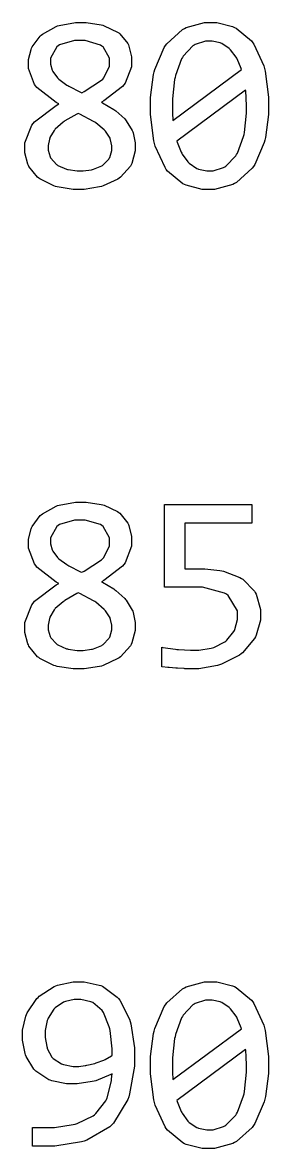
# Model space of a CAD drawing. Extents: x 0.4 to 7.8, y 0.3 to 11.2.
# Drawn here: x 6.467 to 6.708, y 1.892 to 2.999 of the extents above; entities that cross this region are included whole.
import ezdxf

# ---------------------------------------------------------------- set-up
doc = ezdxf.new("R2010")
doc.units = 0
doc.layers.get('0').update_dxf_attribs({"linetype": 'CONTINUOUS'})

msp = doc.modelspace()

# ---------------------------------------------------------------- linework, layer by layer
at = {"color": 9}
for points in [[(6.57736, 2.87706), (6.57736, 2.87256), (6.57389, 2.86035), (6.57324, 2.859), (6.57254, 2.85769), (6.56288, 2.84674), (6.56164, 2.84581), (6.56039, 2.84494), (6.54574, 2.83817), (6.54406, 2.83768), (6.54237, 2.83724), (6.52713, 2.83485), (6.52208, 2.83485), (6.51628, 2.83485), (6.50065, 2.83729), (6.49903, 2.83778), (6.49735, 2.83826), (6.48351, 2.84511), (6.48242, 2.84597), (6.48128, 2.84685), (6.47282, 2.85721), (6.47228, 2.8584), (6.47168, 2.85965), (6.46886, 2.87067), (6.46886, 2.87429), (6.46886, 2.88064), (6.47564, 2.89779), (6.47706, 2.89953), (6.4784, 2.90132), (6.49946, 2.91743), (6.50233, 2.91883), (6.49972, 2.92019), (6.48068, 2.93485), (6.47949, 2.93642), (6.47825, 2.93804), (6.47228, 2.95361), (6.47228, 2.95876), (6.47228, 2.96251), (6.47493, 2.97244), (6.47547, 2.97364), (6.47597, 2.97487), (6.48389, 2.98551), (6.48497, 2.98643), (6.48606, 2.98742), (6.49946, 2.99485), (6.50108, 2.99539), (6.50265, 2.99599), (6.5185, 2.99881), (6.52382, 2.99881), (6.52919, 2.99881), (6.54383, 2.99658), (6.54542, 2.9961), (6.54693, 2.99571), (6.56006, 2.98947), (6.56114, 2.98867), (6.56218, 2.98785), (6.57015, 2.97803), (6.57069, 2.97683), (6.57118, 2.97569), (6.57383, 2.96496), (6.57383, 2.96132), (6.57383, 2.9554), (6.56733, 2.93924), (6.56603, 2.93761), (6.56472, 2.93599), (6.54644, 2.92176), (6.54406, 2.92051), (6.54519, 2.91997), (6.55621, 2.91347), (6.55724, 2.91271), (6.55821, 2.912), (6.56711, 2.90408), (6.56787, 2.90321), (6.56858, 2.90235), (6.57438, 2.89258), (6.57482, 2.8915), (6.57525, 2.8904), (6.57736, 2.88043), (6.57736, 2.87706)], [(6.70833, 2.91678), (6.70833, 2.90842), (6.70524, 2.88585), (6.70464, 2.88331), (6.704, 2.88081), (6.69476, 2.85926), (6.69358, 2.85742), (6.69233, 2.85562), (6.67686, 2.84174), (6.67503, 2.84071), (6.67318, 2.83974), (6.65511, 2.83485), (6.64914, 2.83485), (6.64328, 2.83485), (6.62756, 2.83886), (6.62582, 2.83963), (6.62403, 2.84044), (6.6091, 2.85286), (6.60786, 2.85449), (6.60661, 2.85618), (6.59706, 2.87744), (6.5964, 2.87999), (6.59571, 2.8826), (6.59233, 2.90826), (6.59233, 2.91678), (6.59233, 2.92512), (6.59538, 2.94769), (6.59603, 2.95019), (6.59663, 2.95275), (6.6059, 2.97428), (6.60715, 2.97607), (6.60835, 2.97792), (6.62381, 2.99181), (6.62571, 2.99278), (6.62756, 2.99382), (6.64556, 2.99881), (6.65158, 2.99881), (6.65739, 2.99881), (6.67307, 2.99474), (6.67486, 2.99393), (6.6766, 2.99317), (6.69157, 2.98074), (6.69282, 2.979), (6.69407, 2.97738), (6.70361, 2.95611), (6.70432, 2.9535), (6.70497, 2.95096), (6.70833, 2.92535), (6.70833, 2.91678)], [(6.55214, 2.95958), (6.55214, 2.96365), (6.54568, 2.97483), (6.54443, 2.97569), (6.54313, 2.97661), (6.52806, 2.98107), (6.52306, 2.98107), (6.51768, 2.98107), (6.50293, 2.97672), (6.50168, 2.97586), (6.50038, 2.97499), (6.49414, 2.96382), (6.49414, 2.96007), (6.49414, 2.9579), (6.49567, 2.95199), (6.49599, 2.95128), (6.49625, 2.95063), (6.50092, 2.94433), (6.50157, 2.94374), (6.50222, 2.94314), (6.51025, 2.93739), (6.51124, 2.93679), (6.51215, 2.93625), (6.52354, 2.93039), (6.5249, 2.92979), (6.52718, 2.93087), (6.54428, 2.94211), (6.54542, 2.94325), (6.5465, 2.94444), (6.55214, 2.95583), (6.55214, 2.95958)], [(6.61382, 2.91749), (6.61382, 2.91564), (6.61382, 2.9114), (6.61382, 2.90994), (6.61382, 2.90935), (6.61426, 2.90321), (6.61431, 2.90261), (6.68186, 2.95253), (6.68153, 2.95356), (6.67763, 2.96306), (6.67719, 2.96386), (6.67671, 2.96474), (6.67111, 2.97206), (6.67046, 2.97265), (6.66982, 2.97331), (6.66238, 2.97819), (6.66157, 2.97851), (6.66069, 2.97889), (6.65289, 2.98058), (6.65033, 2.98058), (6.64654, 2.98058), (6.63633, 2.97726), (6.63519, 2.97657), (6.63406, 2.97592), (6.62451, 2.96582), (6.62375, 2.96446), (6.62294, 2.96317), (6.61681, 2.94672), (6.61643, 2.94472), (6.616, 2.94276), (6.61382, 2.92383), (6.61382, 2.91749)], [(6.68685, 2.91601), (6.68685, 2.91808), (6.68653, 2.92356), (6.68647, 2.92421), (6.68642, 2.92492), (6.68593, 2.93158), (6.68587, 2.93224), (6.61838, 2.88211), (6.61865, 2.88108), (6.6225, 2.87131), (6.62299, 2.87039), (6.62343, 2.86951), (6.62907, 2.86176), (6.62972, 2.86111), (6.63037, 2.86051), (6.63792, 2.85547), (6.63878, 2.85508), (6.6396, 2.85476), (6.64763, 2.85303), (6.65033, 2.85303), (6.65408, 2.85303), (6.66422, 2.85639), (6.66536, 2.85704), (6.6665, 2.85775), (6.67617, 2.86774), (6.67697, 2.86903), (6.67774, 2.87039), (6.68386, 2.88672), (6.68431, 2.88867), (6.68468, 2.89068), (6.68685, 2.90972), (6.68685, 2.91601)], [(6.55431, 2.87549), (6.55431, 2.87771), (6.55306, 2.88357), (6.55285, 2.88428), (6.55257, 2.88504), (6.54818, 2.89204), (6.54758, 2.89268), (6.54693, 2.89339), (6.53851, 2.90033), (6.53749, 2.90099), (6.5364, 2.90169), (6.523, 2.90886), (6.52138, 2.90956), (6.51997, 2.9089), (6.50825, 2.90218), (6.50732, 2.90147), (6.50635, 2.90082), (6.49875, 2.89415), (6.49815, 2.89344), (6.49756, 2.89279), (6.49349, 2.88579), (6.49328, 2.88504), (6.493, 2.88433), (6.49181, 2.87793), (6.49181, 2.87576), (6.49181, 2.87332), (6.49371, 2.86669), (6.49414, 2.866), (6.49451, 2.86535), (6.5, 2.85938), (6.50071, 2.85889), (6.50136, 2.8584), (6.50965, 2.85476), (6.51064, 2.85449), (6.51156, 2.85428), (6.52018, 2.85303), (6.52306, 2.85303), (6.5261, 2.85303), (6.53429, 2.85417), (6.53526, 2.85439), (6.53618, 2.8546), (6.54443, 2.85796), (6.54514, 2.8584), (6.54585, 2.85889), (6.55143, 2.86469), (6.55186, 2.86535), (6.55225, 2.8661), (6.55431, 2.87315), (6.55431, 2.87549)], [(6.57736, 2.40582), (6.57736, 2.40132), (6.57389, 2.38911), (6.57324, 2.38775), (6.57254, 2.38644), (6.56288, 2.37549), (6.56164, 2.37457), (6.56039, 2.37369), (6.54574, 2.36686), (6.54406, 2.36637), (6.54237, 2.36594), (6.52713, 2.36361), (6.52208, 2.36361), (6.51628, 2.36361), (6.50065, 2.36604), (6.49903, 2.36654), (6.49735, 2.36703), (6.48351, 2.37381), (6.48242, 2.37468), (6.48128, 2.3756), (6.47282, 2.38596), (6.47228, 2.38715), (6.47168, 2.38835), (6.46886, 2.39936), (6.46886, 2.403), (6.46886, 2.40935), (6.47564, 2.42654), (6.47706, 2.42828), (6.4784, 2.43007), (6.49946, 2.44618), (6.50233, 2.4476), (6.49972, 2.44894), (6.48068, 2.4636), (6.47949, 2.46517), (6.47825, 2.46679), (6.47228, 2.48232), (6.47228, 2.48747), (6.47228, 2.49121), (6.47493, 2.50119), (6.47547, 2.50239), (6.47597, 2.50358), (6.48389, 2.51426), (6.48497, 2.51519), (6.48606, 2.51617), (6.49946, 2.52354), (6.50108, 2.52408), (6.50265, 2.52468), (6.5185, 2.5275), (6.52382, 2.5275), (6.52919, 2.5275), (6.54383, 2.52533), (6.54542, 2.52485), (6.54693, 2.52442), (6.56006, 2.51824), (6.56114, 2.51742), (6.56218, 2.5166), (6.57015, 2.50672), (6.57069, 2.50553), (6.57118, 2.50439), (6.57383, 2.49365), (6.57383, 2.49007), (6.57383, 2.48415), (6.56733, 2.46799), (6.56603, 2.46636), (6.56472, 2.46474), (6.54644, 2.45053), (6.54406, 2.44928), (6.54519, 2.44874), (6.55621, 2.44222), (6.55724, 2.44146), (6.55821, 2.44075), (6.56711, 2.43283), (6.56787, 2.43197), (6.56858, 2.4311), (6.57438, 2.42133), (6.57482, 2.42025), (6.57525, 2.41917), (6.57736, 2.40918), (6.57736, 2.40582)], [(6.70063, 2.41683), (6.70063, 2.41146), (6.69635, 2.39681), (6.69553, 2.39518), (6.69467, 2.39356), (6.68283, 2.37956), (6.68137, 2.37836), (6.67985, 2.37722), (6.66222, 2.36817), (6.66021, 2.36751), (6.65815, 2.36686), (6.63992, 2.36361), (6.63385, 2.36361), (6.63189, 2.36361), (6.62685, 2.36382), (6.62619, 2.36382), (6.62549, 2.36388), (6.61876, 2.36426), (6.61811, 2.36431), (6.6174, 2.36436), (6.61083, 2.36486), (6.61019, 2.3649), (6.60954, 2.36501), (6.60385, 2.36572), (6.60335, 2.36578), (6.60335, 2.3851), (6.60444, 2.38482), (6.61697, 2.38292), (6.61838, 2.38276), (6.61979, 2.38265), (6.63162, 2.382), (6.63558, 2.382), (6.63997, 2.382), (6.65186, 2.38396), (6.65315, 2.38433), (6.65446, 2.38476), (6.66553, 2.39025), (6.66644, 2.39094), (6.66737, 2.39171), (6.67437, 2.40044), (6.67486, 2.40142), (6.67535, 2.4025), (6.67779, 2.41217), (6.67779, 2.41536), (6.67779, 2.42079), (6.66883, 2.43587), (6.66704, 2.43696), (6.66525, 2.4381), (6.64361, 2.44379), (6.63644, 2.44379), (6.60618, 2.44379), (6.60618, 2.52533), (6.69211, 2.52533), (6.69211, 2.50678), (6.62619, 2.50678), (6.62619, 2.46197), (6.64008, 2.46197), (6.64567, 2.46197), (6.6606, 2.46029), (6.66243, 2.4599), (6.66422, 2.45958), (6.68028, 2.45344), (6.68169, 2.45258), (6.68311, 2.45176), (6.6945, 2.44011), (6.69536, 2.43864), (6.69624, 2.43722), (6.70063, 2.42193), (6.70063, 2.41683)], [(6.55214, 2.48833), (6.55214, 2.4924), (6.54568, 2.50358), (6.54443, 2.50444), (6.54313, 2.50537), (6.52806, 2.50982), (6.52306, 2.50982), (6.51768, 2.50982), (6.50293, 2.50549), (6.50168, 2.50456), (6.50038, 2.50369), (6.49414, 2.49257), (6.49414, 2.48882), (6.49414, 2.48665), (6.49567, 2.48074), (6.49599, 2.48004), (6.49625, 2.47939), (6.50092, 2.4731), (6.50157, 2.4725), (6.50222, 2.4719), (6.51025, 2.4661), (6.51124, 2.4655), (6.51215, 2.46496), (6.52354, 2.45915), (6.5249, 2.45856), (6.52718, 2.45964), (6.54428, 2.47086), (6.54542, 2.472), (6.5465, 2.47319), (6.55214, 2.4846), (6.55214, 2.48833)], [(6.55431, 2.40424), (6.55431, 2.40647), (6.55306, 2.41233), (6.55285, 2.41303), (6.55257, 2.41374), (6.54818, 2.42079), (6.54758, 2.42144), (6.54693, 2.42215), (6.53851, 2.4291), (6.53749, 2.42974), (6.5364, 2.43044), (6.523, 2.43761), (6.52138, 2.43832), (6.51997, 2.43767), (6.50825, 2.43093), (6.50732, 2.43024), (6.50635, 2.42958), (6.49875, 2.4229), (6.49815, 2.42219), (6.49756, 2.42156), (6.49349, 2.4145), (6.49328, 2.41374), (6.493, 2.41303), (6.49181, 2.40662), (6.49181, 2.40446), (6.49181, 2.40201), (6.49371, 2.39546), (6.49414, 2.39469), (6.49451, 2.39404), (6.5, 2.38813), (6.50071, 2.38764), (6.50136, 2.38715), (6.50965, 2.38351), (6.51064, 2.38325), (6.51156, 2.38303), (6.52018, 2.38178), (6.52306, 2.38178), (6.5261, 2.38178), (6.53429, 2.38292), (6.53526, 2.38314), (6.53618, 2.38336), (6.54443, 2.38672), (6.54514, 2.38715), (6.54585, 2.38764), (6.55143, 2.39344), (6.55186, 2.3941), (6.55225, 2.39486), (6.55431, 2.40192), (6.55431, 2.40424)], [(6.57656, 1.98329), (6.57656, 1.97325), (6.57183, 1.94596), (6.5709, 1.94314), (6.56993, 1.94038), (6.5561, 1.91737), (6.55431, 1.91553), (6.55246, 1.91374), (6.52979, 1.90056), (6.52707, 1.89968), (6.52436, 1.89887), (6.49832, 1.89453), (6.48964, 1.89453), (6.47629, 1.89453), (6.47629, 1.91308), (6.4911, 1.91308), (6.49789, 1.91308), (6.51633, 1.91581), (6.51828, 1.91629), (6.52018, 1.91683), (6.53603, 1.92458), (6.53733, 1.92557), (6.53857, 1.9266), (6.54833, 1.93907), (6.54904, 1.94054), (6.54969, 1.94206), (6.55393, 1.95893), (6.5541, 1.96083), (6.55458, 1.96582), (6.55328, 1.96511), (6.53847, 1.95899), (6.53683, 1.9585), (6.53515, 1.95806), (6.52013, 1.95583), (6.51514, 1.95583), (6.50982, 1.95583), (6.49539, 1.95876), (6.49387, 1.95936), (6.49235, 1.95996), (6.4796, 1.96821), (6.47863, 1.96924), (6.4776, 1.97032), (6.47011, 1.98286), (6.46962, 1.98426), (6.46907, 1.98574), (6.46653, 1.99892), (6.46653, 2.00331), (6.46653, 2.00851), (6.46989, 2.02246), (6.4706, 2.02403), (6.47125, 2.02567), (6.48058, 2.03965), (6.48182, 2.04081), (6.48301, 2.04199), (6.49756, 2.05149), (6.49924, 2.05214), (6.50092, 2.05285), (6.51639, 2.05626), (6.5216, 2.05626), (6.52701, 2.05626), (6.54178, 2.053), (6.54346, 2.05236), (6.54514, 2.05171), (6.55968, 2.04112), (6.56093, 2.03965), (6.56212, 2.03825), (6.57167, 2.01942), (6.57238, 2.01708), (6.57303, 2.01481), (6.57656, 1.99121), (6.57656, 1.98329)], [(6.70833, 1.97424), (6.70833, 1.96588), (6.70524, 1.94336), (6.70464, 1.94081), (6.704, 1.93832), (6.69476, 1.91678), (6.69358, 1.91493), (6.69233, 1.91314), (6.67686, 1.89925), (6.67503, 1.89822), (6.67318, 1.89725), (6.65511, 1.89236), (6.64914, 1.89236), (6.64328, 1.89236), (6.62756, 1.89632), (6.62582, 1.89708), (6.62403, 1.89789), (6.6091, 1.91037), (6.60786, 1.912), (6.60661, 1.91368), (6.59706, 1.93494), (6.5964, 1.9375), (6.59571, 1.94011), (6.59233, 1.96571), (6.59233, 1.97424), (6.59233, 1.98264), (6.59538, 2.00521), (6.59603, 2.00771), (6.59663, 2.01025), (6.6059, 2.03179), (6.60715, 2.03358), (6.60835, 2.03543), (6.62381, 2.04932), (6.62571, 2.05029), (6.62756, 2.05132), (6.64556, 2.05626), (6.65158, 2.05626), (6.65739, 2.05626), (6.67307, 2.05219), (6.67486, 2.05138), (6.6766, 2.05063), (6.69157, 2.03819), (6.69282, 2.03651), (6.69407, 2.03489), (6.70361, 2.01361), (6.70432, 2.01101), (6.70497, 2.00846), (6.70833, 1.98281), (6.70833, 1.97424)], [(6.52061, 2.03885), (6.51742, 2.03885), (6.5089, 2.03689), (6.50792, 2.03651), (6.50694, 2.03618), (6.49864, 2.03065), (6.49794, 2.02989), (6.49724, 2.02919), (6.49169, 2.0204), (6.49132, 2.01932), (6.49089, 2.01828), (6.48888, 2.00819), (6.48888, 2.00478), (6.48888, 2.00146), (6.49029, 1.99246), (6.49061, 1.99149), (6.49089, 1.9905), (6.49544, 1.98215), (6.4961, 1.98144), (6.49669, 1.98079), (6.50478, 1.97558), (6.50575, 1.97521), (6.50672, 1.97487), (6.51639, 1.97304), (6.51964, 1.97304), (6.52192, 1.97304), (6.5281, 1.97379), (6.52892, 1.9739), (6.52974, 1.97407), (6.53754, 1.97597), (6.53831, 1.97618), (6.53907, 1.97646), (6.54639, 1.97928), (6.5471, 1.9796), (6.54775, 1.97993), (6.55399, 1.98346), (6.55458, 1.98378), (6.55458, 1.99035), (6.55263, 2.00831), (6.55225, 2.01004), (6.55181, 2.01183), (6.54622, 2.02593), (6.54551, 2.02696), (6.54476, 2.02806), (6.53581, 2.03569), (6.53478, 2.03614), (6.53375, 2.03662), (6.52387, 2.03885), (6.52061, 2.03885)], [(6.61382, 1.97499), (6.61382, 1.9731), (6.61382, 1.96886), (6.61382, 1.96739), (6.61382, 1.96679), (6.61426, 1.96067), (6.61431, 1.96007), (6.68186, 2.01004), (6.68153, 2.01107), (6.67763, 2.02056), (6.67719, 2.02138), (6.67671, 2.02225), (6.67111, 2.02957), (6.67046, 2.03017), (6.66982, 2.03082), (6.66238, 2.03569), (6.66157, 2.03603), (6.66069, 2.0364), (6.65289, 2.03808), (6.65033, 2.03808), (6.64654, 2.03808), (6.63633, 2.03478), (6.63519, 2.03407), (6.63406, 2.03342), (6.62451, 2.02333), (6.62375, 2.02197), (6.62294, 2.02067), (6.61681, 2.00424), (6.61643, 2.00222), (6.616, 2.00028), (6.61382, 1.98133), (6.61382, 1.97499)], [(6.68685, 1.97353), (6.68685, 1.97558), (6.68653, 1.98107), (6.68647, 1.98172), (6.68642, 1.98242), (6.68593, 1.9891), (6.68587, 1.98975), (6.61838, 1.93956), (6.61865, 1.93853), (6.6225, 1.92876), (6.62299, 1.92785), (6.62343, 1.92697), (6.62907, 1.91922), (6.62972, 1.91857), (6.63037, 1.91797), (6.63792, 1.91297), (6.63878, 1.9126), (6.6396, 1.91228), (6.64763, 1.91054), (6.65033, 1.91054), (6.65408, 1.91054), (6.66422, 1.9139), (6.66536, 1.91456), (6.6665, 1.91525), (6.67617, 1.92524), (6.67697, 1.92654), (6.67774, 1.9279), (6.68386, 1.94422), (6.68431, 1.94618), (6.68468, 1.94819), (6.68685, 1.96724), (6.68685, 1.97353)]]:
    msp.add_lwpolyline(points, close=True, dxfattribs=at)

doc.saveas('drawing.dxf')
